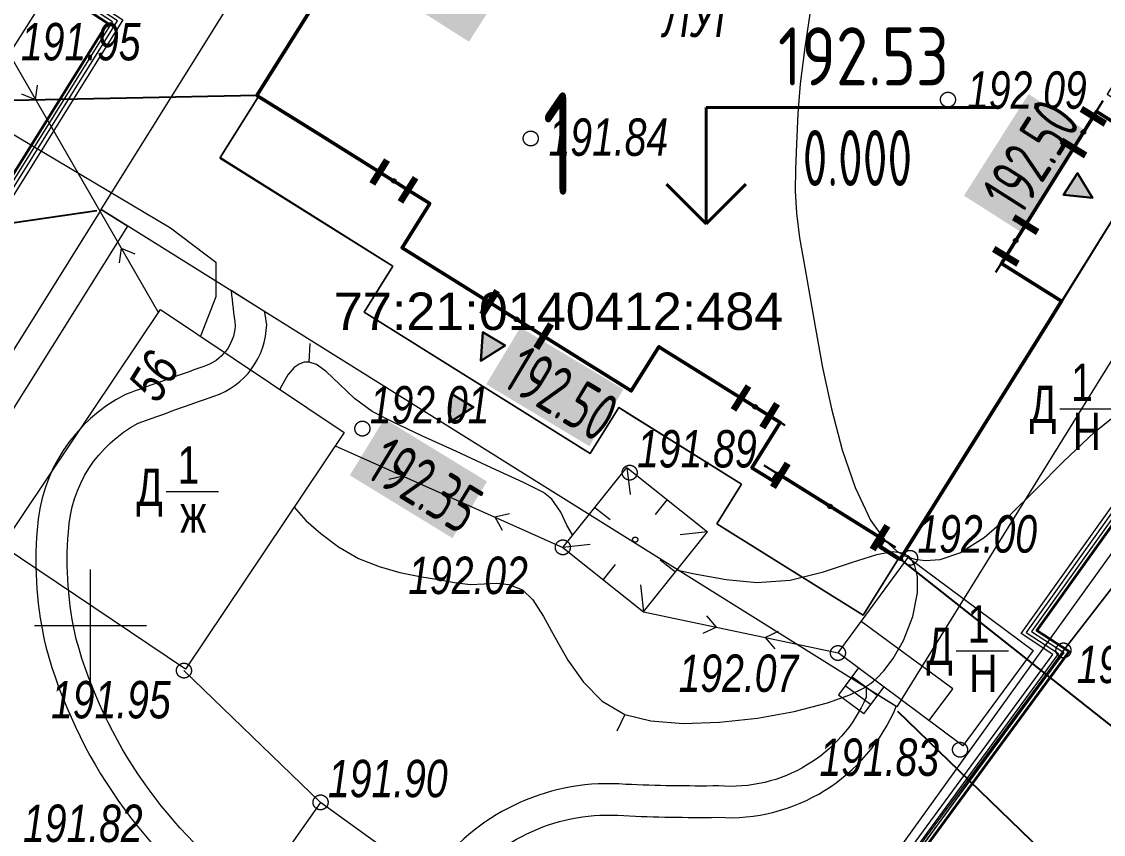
# Model space of a CAD drawing. Header units: millimetres. Extents: x -38151500 to -27467627, y -20617104 to -20349562.
# Drawn here: x -36488416 to -36459438, y -20505597 to -20483831 of the extents above; entities that cross this region are included whole.
import ezdxf
from ezdxf.xclip import XClip

# ---------------------------------------------------------------- set-up
doc = ezdxf.new("R2010")
doc.units = ezdxf.units.MM
doc.header["$MEASUREMENT"] = 0
doc.header["$XCLIPFRAME"] = 0
doc.layers.add('!!! ПОДОСНОВА', color=7, linetype='Continuous')
for name, color, linetype, lineweight, true_color in [('ГП_Тротуар_Дорожки_Ном._пера__24', 7, 'Continuous', 20, 0x4f1400), ('Новый_ГП_Верт_отметки_Ном._пера__254', 7, 'Continuous', 40, 0xcccccc), ('Новый_ГП_Тротуар_Дорожки_Ном._пера__24', 7, 'Continuous', 20, 0x4f1400)]:
    doc.layers.add(name, color=color, linetype=linetype, lineweight=lineweight, true_color=true_color)
for name, color, linetype, lineweight in [('Новый_Defpoints_Ном._пера__16', 16, 'Continuous', 20), ('Новый_Defpoints_Ном._пера__7', 7, 'Continuous', 25), ('Новый_ГП_Верт_отметка нуля_Ном._пера__1', 1, 'Continuous', 40), ('Новый_ГП_Верт_отметка нуля_Ном._пера__12', 12, 'Continuous', 40), ('Новый_ГП_Верт_отметки_Ном._пера__1', 1, 'Continuous', 40), ('Новый_ГП_Верт_отметки_Ном._пера__11', 255, 'Continuous', 40), ('Новый_ГП_Верт_отметки_Ном._пера__7', 7, 'Continuous', 25), ('Новый_ГП_Граница участка_Ном._пера__1', 1, 'Continuous', 40), ('Новый_ГП_Здание сооружение_Ном._пера__16', 16, 'Continuous', 20), ('Новый_ГП_Здание сооружение_Ном._пера__22', 22, 'Continuous', 50), ('Новый_ГП_Ограждение_Ном._пера__152', 152, 'Continuous', 18), ('Новый_ГП_Текст_Ном._пера__7', 7, 'Continuous', 25), ('Новый_ГТ-сооружение_ ограждение_Ном._пера__19', 7, 'Continuous', 90), ('Чертеж_1_ГП_Топография_Ном._пера__253', 252, 'Continuous', 18), ('Чертеж_1_Новофедоровское_снт 28_07$0$tp_Здания_Ном._пера__253', 252, 'Continuous', 18), ('Чертеж_1_Новофедоровское_снт 28_07$0$tp_отметки_новые_Ном._пера__253', 252, 'Continuous', 18), ('Чертеж_1_Новофедоровское_снт 28_07$0$tp_растительность_Ном._пера__253', 252, 'Continuous', 18), ('Чертеж_1_Новый_ГП_Топография_Ном._пера__253', 252, 'Continuous', 18), ('Чертеж_1_Новый_Новофедоровское_снт 28_07$0$SETKA_Ном._пера__253', 252, 'Continuous', 18), ('Чертеж_1_Новый_Новофедоровское_снт 28_07$0$tp_Здания_Ном._пера__253', 252, 'Continuous', 18), ('Чертеж_1_Новый_Новофедоровское_снт 28_07$0$tp_Здания_Ном._пера__7', 7, 'Continuous', 18), ('Чертеж_1_Новый_Новофедоровское_снт 28_07$0$tp_Контур растит_Ном._пера__253', 252, 'Continuous', 18), ('Чертеж_1_Новый_Новофедоровское_снт 28_07$0$tp_ЛЭП нн_Ном._пера__253', 252, 'Continuous', 18), ('Чертеж_1_Новый_Новофедоровское_снт 28_07$0$tp_Ограждения ДЕР_Ном._пера__253', 252, 'Continuous', 18), ('Чертеж_1_Новый_Новофедоровское_снт 28_07$0$tp_Ограждения рабица_Ном._пера__253', 252, 'Continuous', 18), ('Чертеж_1_Новый_Новофедоровское_снт 28_07$0$tp_отметки_новые_Ном._пера__7', 7, 'Continuous', 18), ('Чертеж_1_Новый_Новофедоровское_снт 28_07$0$tp_рельеф_Ном._пера__253', 252, 'Continuous', 18), ('Чертеж_1_Новый_Новофедоровское_снт 28_07$0$U_Водопровод_Ном._пера__253', 252, 'Continuous', 18)]:
    doc.layers.add(name, color=color, linetype=linetype, lineweight=lineweight)
doc.styles.add('РЎР“Р•РќР•Р\xa0РР\xa0_РЎРўРР›Р¬_1', font='arial.ttf', dxfattribs={"width": 0.75})
doc.styles.add('РЎР“Р•РќР•Р\xa0РР\xa0_РЎРўРР›Р¬_3', font='arial.ttf', dxfattribs={"width": 0.749999})
doc.styles.add('РЎР“Р•РќР•Р\xa0РР\xa0_РЎРўРР›Р¬_5', font='arial.ttf')
doc.styles.add('РЎР“Р•РќР•Р\xa0РР\xa0_РЎРўРР›Р¬_6', font='', dxfattribs={"width": 0.8})
doc.styles.add('РЎР“Р•РќР•Р\xa0РР\xa0_РЎРўРР›Р¬_7', font='')
doc.styles.get('РЎР“Р•РќР•Р\xa0РР\xa0_РЎРўРР›Р¬_6').set_extended_font_data('GOST_type_A')
doc.styles.get('РЎР“Р•РќР•Р\xa0РР\xa0_РЎРўРР›Р¬_7').set_extended_font_data('GOST_type_A')

# ---------------------------------------------------------------- blocks, each defined once
blk = doc.blocks.new('Чертеж_2_1', base_point=(1613432, 0))
at = {"layer": 'Чертеж_1_Новый_ГП_Топография_Ном._пера__253', "color": 252, "lineweight": 18, "flags": 128}
for points in [[(-36508768, -20517064), (-36508728, -20517000), (-36498241, -20499900), (-36472071, -20516708), (-36460510, -20500671), (-36450594, -20487867), (-36452348, -20480650), (-36454353, -20473503), (-36459846, -20475465), (-36462701, -20474628), (-36476972, -20465849), (-36467023, -20449640), (-36474632, -20444942), (-36515663, -20512686)], [(-36477798, -20466500), (-36458398, -20478480), (-36455928, -20474480), (-36451488, -20486530), (-36461218, -20500140), (-36460358, -20500700), (-36471718, -20516190), (-36472048, -20516730), (-36472318, -20516560), (-36496798, -20500980), (-36486118, -20483870), (-36487828, -20482750)]]:
    blk.add_lwpolyline(points, close=True, dxfattribs=at)
at = {"layer": 'Чертеж_1_Новый_Новофедоровское_снт 28_07$0$SETKA_Ном._пера__253', "color": 252, "lineweight": 18, "flags": 128}
for points in [[(-36486568, -20501500), (-36486568, -20498500)], [(-36488068, -20500000), (-36485068, -20500000)]]:
    blk.add_lwpolyline(points, dxfattribs=at)
at = {"layer": 'Чертеж_1_Новый_Новофедоровское_снт 28_07$0$tp_Здания_Ном._пера__253', "color": 252, "lineweight": 18, "flags": 128}
for points in [[(-36484025, -20501169), (-36488942, -20497871), (-36484694, -20491538), (-36479777, -20494836)], [(-36466545, -20500736), (-36464668, -20498186), (-36461323, -20500673), (-36463200, -20503223)], [(-36472493, -20515999), (-36470542, -20513307), (-36477195, -20508594), (-36476455, -20507598), (-36480412, -20504739), (-36483027, -20508460)]]:
    blk.add_lwpolyline(points, close=True, dxfattribs=at)
for points in [[(-36460607, -20494202), (-36459210, -20494202)], [(-36484544, -20496417), (-36483147, -20496417)], [(-36464106, -20502549), (-36463474, -20501698), (-36465925, -20499894)], [(-36463378, -20500678), (-36461982, -20500678)], [(-36466002, -20501140), (-36466537, -20501859), (-36465858, -20502363)], [(-36465500, -20501882), (-36466179, -20501377)], [(-36465679, -20502123), (-36466358, -20501618)], [(-36465323, -20501644), (-36465864, -20502372)]]:
    blk.add_lwpolyline(points, dxfattribs=at)
at = {"layer": 'Чертеж_1_Новый_Новофедоровское_снт 28_07$0$tp_Здания_Ном._пера__7', "color": 7, "lineweight": 18, "flags": 128}
for points in [[(-36473914, -20497912), (-36472200, -20495769)], [(-36472200, -20495769), (-36470046, -20497492)], [(-36472200, -20495769), (-36472117, -20496494)], [(-36473057, -20496841), (-36472653, -20497164)], [(-36471123, -20496631), (-36471444, -20497032)], [(-36471760, -20499635), (-36470046, -20497492)], [(-36470046, -20497492), (-36470771, -20497571)], [(-36473189, -20497833), (-36473914, -20497912)], [(-36473914, -20497912), (-36471760, -20499635)], [(-36471307, -20498240), (-36470903, -20498563)], [(-36472516, -20498372), (-36472837, -20498773)], [(-36471842, -20498910), (-36471760, -20499635)]]:
    blk.add_lwpolyline(points, dxfattribs=at)
at = {"layer": 'Чертеж_1_Новый_Новофедоровское_снт 28_07$0$tp_Здания_Ном._пера__7', "color": 7, "lineweight": 18}
blk.add_circle((-36471980, -20497702), 68.6, dxfattribs=at)
at = {"layer": 'Чертеж_1_Новый_Новофедоровское_снт 28_07$0$tp_Контур растит_Ном._пера__253', "color": 252, "lineweight": 18, "flags": 128}
for points in [[(-36490560, -20485708), (-36484429, -20489355), (-36483211, -20490273), (-36483213, -20491197), (-36483626, -20492255)], [(-36484067, -20501211), (-36480412, -20504739)]]:
    blk.add_lwpolyline(points, dxfattribs=at)
at = {"layer": 'Чертеж_1_Новый_Новофедоровское_снт 28_07$0$tp_ЛЭП нн_Ном._пера__253', "color": 252, "lineweight": 18, "flags": 128}
for points in [[(-36489043, -20484194), (-36484754, -20491627)], [(-36488043, -20485926), (-36487994, -20485529)], [(-36488043, -20485926), (-36488412, -20485771)], [(-36485753, -20489895), (-36485803, -20490291)], [(-36485753, -20489895), (-36485385, -20490050)], [(-36480015, -20495191), (-36473914, -20497912)], [(-36478188, -20496005), (-36478381, -20495655)], [(-36478188, -20496005), (-36478578, -20496096)], [(-36475740, -20497097), (-36475351, -20497007)], [(-36475740, -20497097), (-36475547, -20497448)], [(-36471760, -20499635), (-36466545, -20500736)], [(-36469803, -20500048), (-36470065, -20499746)], [(-36469803, -20500048), (-36470165, -20500218)], [(-36468502, -20500323), (-36468140, -20500153)], [(-36468502, -20500323), (-36468240, -20500625)]]:
    blk.add_lwpolyline(points, dxfattribs=at)
at = {"layer": 'Чертеж_1_Новый_Новофедоровское_снт 28_07$0$tp_Ограждения ДЕР_Ном._пера__253', "color": 252, "lineweight": 18, "flags": 128}
blk.add_lwpolyline([(-36459846, -20475465), (-36454353, -20473503), (-36452347, -20480652), (-36450594, -20487867), (-36460510, -20500671), (-36470268, -20513890), (-36470515, -20514232)], dxfattribs=at)
at = {"layer": 'Чертеж_1_Новый_Новофедоровское_снт 28_07$0$tp_Ограждения рабица_Ном._пера__253', "color": 252, "lineweight": 18, "flags": 128}
blk.add_lwpolyline([(-36481452, -20473175), (-36494783, -20494203)], dxfattribs=at)
at = {"layer": 'Чертеж_1_Новый_Новофедоровское_снт 28_07$0$tp_отметки_новые_Ном._пера__7', "color": 7, "lineweight": 18}
for centre in [(-36463601, -20485920), (-36474778, -20486960), (-36479288, -20494730), (-36472128, -20495910), (-36473918, -20497910), (-36464618, -20498190), (-36466548, -20500740), (-36460508, -20500670), (-36484068, -20501210), (-36463278, -20503330), (-36480408, -20504740)]:
    blk.add_circle(centre, 200, dxfattribs=at)
at = {"layer": 'Чертеж_1_Новый_Новофедоровское_снт 28_07$0$tp_рельеф_Ном._пера__253', "color": 252, "lineweight": 18, "flags": 128}
for points in [[(-36467275, -20483439), (-36467437, -20484524), (-36467561, -20485499), (-36467625, -20486294), (-36467660, -20487110), (-36467686, -20487779), (-36467690, -20488373), (-36467659, -20488963), (-36467580, -20489620), (-36467438, -20490415), (-36467309, -20491131), (-36467152, -20492046), (-36466959, -20493091), (-36466722, -20494197), (-36466435, -20495294), (-36466088, -20496311), (-36465675, -20497179), (-36465291, -20497720), (-36464970, -20498012), (-36464739, -20498144), (-36464618, -20498190), (-36464481, -20498227), (-36464210, -20498265), (-36463811, -20498237), (-36463287, -20498058), (-36462632, -20497643), (-36461961, -20497062), (-36461257, -20496366), (-36460501, -20495605), (-36459677, -20494829), (-36458768, -20494090)], [(-36480714, -20492950), (-36480691, -20492451)], [(-36473658, -20497575), (-36473807, -20497319), (-36473970, -20496969), (-36474216, -20496617), (-36474439, -20496437), (-36474975, -20496173), (-36475825, -20495777), (-36476770, -20495346), (-36477694, -20494924), (-36478483, -20494552), (-36479023, -20494273), (-36479502, -20493923), (-36479904, -20493538), (-36480255, -20493198), (-36480518, -20493012), (-36480714, -20492950), (-36480847, -20492955), (-36480915, -20492973), (-36480982, -20493002), (-36481112, -20493090), (-36481289, -20493288), (-36481489, -20493655), (-36481498, -20493683)], [(-36481118, -20496836), (-36480801, -20497187), (-36480400, -20497539), (-36479926, -20497894), (-36479395, -20498205), (-36478841, -20498427), (-36478285, -20498583), (-36477748, -20498692), (-36477252, -20498775), (-36476818, -20498853), (-36476388, -20498902), (-36476026, -20498889), (-36475697, -20498872), (-36475367, -20498907), (-36475000, -20499048), (-36474721, -20499313), (-36474439, -20499759), (-36474133, -20500319), (-36473782, -20500928), (-36473366, -20501519), (-36472864, -20502028), (-36472255, -20502387), (-36471561, -20502559), (-36470693, -20502624), (-36469719, -20502595), (-36468705, -20502485), (-36467719, -20502306), (-36466827, -20502073), (-36466226, -20501856), (-36465864, -20501680), (-36465673, -20501558), (-36465594, -20501495), (-36465498, -20501409), (-36465315, -20501216), (-36465066, -20500889), (-36464788, -20500403), (-36464538, -20499758), (-36464415, -20499132), (-36464419, -20498688), (-36464488, -20498408), (-36464568, -20498255), (-36464618, -20498190), (-36464676, -20498135), (-36464815, -20498063), (-36465078, -20498033), (-36465519, -20498111), (-36466193, -20498327), (-36466973, -20498587), (-36467825, -20498797), (-36468718, -20498862), (-36469543, -20498780), (-36470432, -20498622), (-36470876, -20498518)], [(-36472255, -20502387), (-36472473, -20502837)]]:
    blk.add_lwpolyline(points, dxfattribs=at)
at = {"layer": 'Чертеж_1_Новый_Новофедоровское_снт 28_07$0$U_Водопровод_Ном._пера__253', "color": 252, "lineweight": 18, "flags": 128}
blk.add_lwpolyline([(-36459037, -20497803), (-36467134, -20509064)], dxfattribs=at)
at = {"layer": 'Чертеж_1_ГП_Топография_Ном._пера__253', "color": 252, "lineweight": 18, "insert": (-36480054, -20491595), "char_height": 1000, "attachment_point": 4, "style": 'РЎР“Р•РќР•Р\xa0РР\xa0_РЎРўРР›Р¬_5'}
blk.add_mtext('\\A1;{\\pql;\\fArial|b0|i0|c204|p0;\\W1.000000;77:21:0140412:484}', dxfattribs=at)
at = {"layer": 'Чертеж_1_Новофедоровское_снт 28_07$0$tp_Здания_Ном._пера__253', "color": 252, "lineweight": 18, "insert": (-36484754, -20494089), "char_height": 1000, "attachment_point": 7, "rotation": 58.036, "style": 'РЎР“Р•РќР•Р\xa0РР\xa0_РЎРўРР›Р¬_1'}
blk.add_mtext('\\A1;{\\pql;\\fArial|b0|i1|c204|p0;\\W0.750000;56}', dxfattribs=at)
at = {"layer": 'Чертеж_1_Новофедоровское_снт 28_07$0$tp_Здания_Ном._пера__253', "color": 252, "lineweight": 18, "char_height": 1000, "style": 'РЎР“Р•РќР•Р\xa0РР\xa0_РЎРўРР›Р¬_3'}
for s, insert, attachment_point in [('\\A1;{\\pql;\\fArial|b0|i0|c204|p0;\\W0.749999;1}', (-36460301, -20493490), 4), ('\\A1;{\\pql;\\fArial|b0|i0|c204|p0;\\W0.749999;Д}', (-36461408, -20494872), 7), ('\\A1;{\\pql;\\fArial|b0|i0|c204|p0;\\W0.749999;Н}', (-36460260, -20494805), 4), ('\\A1;{\\pql;\\fArial|b0|i0|c204|p0;\\W0.749999;1}', (-36484238, -20495705), 4), ('\\A1;{\\pql;\\fArial|b0|i0|c204|p0;\\W0.749999;Д}', (-36485345, -20497088), 7), ('\\A1;{\\pql;\\fArial|b0|i0|c204|p0;\\W0.749999;ж}', (-36484170, -20497020), 4), ('\\A1;{\\pql;\\fArial|b0|i0|c204|p0;\\W0.749999;1}', (-36463073, -20499966), 4), ('\\A1;{\\pql;\\fArial|b0|i0|c204|p0;\\W0.749999;Д}', (-36464179, -20501348), 7), ('\\A1;{\\pql;\\fArial|b0|i0|c204|p0;\\W0.749999;Н}', (-36463032, -20501281), 4)]:
    blk.add_mtext(s, dxfattribs=dict(at, insert=insert, attachment_point=attachment_point))
at = {"layer": 'Чертеж_1_Новофедоровское_снт 28_07$0$tp_отметки_новые_Ном._пера__253', "color": 252, "lineweight": 18, "char_height": 1000, "attachment_point": 7, "style": 'РЎР“Р•РќР•Р\xa0РР\xa0_РЎРўРР›Р¬_1'}
for s, insert in [('\\A1;{\\pql;\\fArial|b0|i1|c204|p0;\\W0.750000;191.95}', (-36488435, -20484881)), ('\\A1;{\\pql;\\fArial|b0|i1|c204|p0;\\W0.750000;192.09}', (-36463089, -20486177)), ('\\A1;{\\pql;\\fArial|b0|i1|c204|p0;\\W0.750000;191.84}', (-36474300, -20487438)), ('\\A1;{\\pql;\\fArial|b0|i1|c204|p0;\\W0.750000;192.01}', (-36479089, -20494605)), ('\\A1;{\\pql;\\fArial|b0|i1|c204|p0;\\W0.750000;191.89}', (-36471929, -20495785)), ('\\A1;{\\pql;\\fArial|b0|i1|c204|p0;\\W0.750000;192.00}', (-36464419, -20498065)), ('\\A1;{\\pql;\\fArial|b0|i1|c204|p0;\\W0.750000;192.02}', (-36478060, -20499174)), ('\\A1;{\\pql;\\fArial|b0|i1|c204|p0;\\W0.750000;191.89}', (-36460152, -20501559)), ('\\A1;{\\pql;\\fArial|b0|i1|c204|p0;\\W0.750000;192.07}', (-36470816, -20501794)), ('\\A1;{\\pql;\\fArial|b0|i1|c204|p0;\\W0.750000;191.95}', (-36487628, -20502504)), ('\\A1;{\\pql;\\fArial|b0|i1|c204|p0;\\W0.750000;191.83}', (-36467044, -20504044)), ('\\A1;{\\pql;\\fArial|b0|i1|c204|p0;\\W0.750000;191.90}', (-36480209, -20504615)), ('\\A1;{\\pql;\\fArial|b0|i1|c204|p0;\\W0.750000;191.82}', (-36488379, -20505815))]:
    blk.add_mtext(s, dxfattribs=dict(at, insert=insert))
at = {"layer": 'Чертеж_1_Новофедоровское_снт 28_07$0$tp_растительность_Ном._пера__253', "color": 252, "lineweight": 18, "insert": (-36471232, -20484255), "char_height": 1000, "attachment_point": 7, "style": 'РЎР“Р•РќР•Р\xa0РР\xa0_РЎРўРР›Р¬_1'}
blk.add_mtext('\\A1;{\\pql;\\fArial|b0|i1|c204|p0;\\W0.750000;ЛУГ}', dxfattribs=at)

msp = doc.modelspace()

# ---------------------------------------------------------------- hatches: boundary and pattern name
at = {"layer": 'Новый_ГП_Верт_отметки_Ном._пера__11', "linetype": 'Continuous', "lineweight": 40}
for points in [[(-36476431.89, -20484369.1), (-36474700.63, -20481650.19), (-36476199.04, -20480696.07), (-36477930.31, -20483414.98)], [(-36461675.2, -20489445.32), (-36459943.94, -20486726.41), (-36461442.36, -20485772.3), (-36463173.62, -20488491.2)], [(-36475970.94, -20493541.78), (-36473208.03, -20495201.91), (-36472293.12, -20493679.24), (-36475056.03, -20492019.11)], [(-36479625.06, -20495981.06), (-36476874.92, -20497662.25), (-36475948.39, -20496146.61), (-36478698.54, -20494465.42)]]:
    msp.add_hatch(color=255, dxfattribs=at).paths.add_polyline_path(points)
at = {"layer": 'Новый_ГП_Верт_отметки_Ном._пера__254', "linetype": 'Continuous', "lineweight": 40, "true_color": 0xcccccc}
h = msp.add_hatch(color=254, dxfattribs=at)
h.paths.add_polyline_path([(-36460131.35, -20487853.51), (-36460534.18, -20488486.15), (-36459700.13, -20488572.66)])
h.paths.add_polyline_path([(-36459732.85, -20488551.83), (-36460504.47, -20488471.79), (-36460131.79, -20487886.5)], flags=0)
h = msp.add_hatch(color=254, dxfattribs=at)
h.paths.add_polyline_path([(-36476074.22, -20492114.44), (-36476139.06, -20492950.45), (-36475431.34, -20492500.72)])
h.paths.add_polyline_path([(-36476119.08, -20492917.2), (-36476059.09, -20492143.76), (-36475464.33, -20492501.13)], flags=0)
h = msp.add_hatch(color=254, dxfattribs=at)
h.paths.add_polyline_path([(-36476916.26, -20493766.35), (-36476987.49, -20494601.85), (-36476276.36, -20494157.53)])
h.paths.add_polyline_path([(-36476967.26, -20494568.75), (-36476901.36, -20493795.79), (-36476309.35, -20494157.69)], flags=0)
at = {"layer": 'Новый_ГП_Верт_отметки_Ном._пера__7', "linetype": 'Continuous', "lineweight": 25}
for points in [[(-36459732.85, -20488551.83), (-36460131.79, -20487886.5), (-36460504.47, -20488471.79)], [(-36476119.08, -20492917.2), (-36475464.33, -20492501.13), (-36476059.09, -20492143.76)], [(-36476967.26, -20494568.75), (-36476309.35, -20494157.69), (-36476901.36, -20493795.79)]]:
    msp.add_hatch(color=7, dxfattribs=at).paths.add_polyline_path(points)

# ---------------------------------------------------------------- linework, layer by layer
at = {"layer": 'ГП_Тротуар_Дорожки_Ном._пера__24', "color": 28, "lineweight": 20, "true_color": 0x4f1400}
msp.add_lwpolyline([(-36486286.51, -20488858.95), (-36485574.8, -20489305.33), (-36486286.74, -20488859.32)], close=True, dxfattribs=at)
at = {"layer": 'Новый_Defpoints_Ном._пера__16', "color": 16, "lineweight": 20}
msp.add_lwpolyline([(-36464877.49, -20498226.87), (-36464919.84, -20498200.09), (-36465873.63, -20499726.47), (-36469791.7, -20497278.35), (-36469129.03, -20496218.51), (-36472419.86, -20494162.42), (-36473188.45, -20495392.47), (-36479243.3, -20491608.97), (-36478474.91, -20490378.81), (-36483095.58, -20487470.61), (-36482071.9, -20485831.75), (-36482114.16, -20485805.01), (-36474085.54, -20472957.63), (-36457718.7, -20483184.77), (-36459334.52, -20485770.62), (-36457725.02, -20486777.3)], close=True, dxfattribs=at)
at = {"layer": 'Новый_Defpoints_Ном._пера__7', "color": 7, "lineweight": 25}
for points in [[(-36460503.24, -20487641.38), (-36459443.68, -20485945.13)], [(-36477640.79, -20488600.39), (-36479252.23, -20487593.82)], [(-36462316.43, -20490544.09), (-36461256.87, -20488847.84)], [(-36474010.87, -20492519.34), (-36476300.85, -20491088.89)], [(-36467959.95, -20494650.47), (-36469571.4, -20493643.9)], [(-36465000.64, -20497913.5), (-36468520.35, -20495714.86)]]:
    msp.add_lwpolyline(points, dxfattribs=at)
for centre in [(-36459973.46, -20486793.26), (-36478446.51, -20488097.1), (-36461786.65, -20489695.96), (-36475155.86, -20491804.11), (-36468765.68, -20494147.19), (-36466760.49, -20496814.18)]:
    msp.add_circle(centre, 50, dxfattribs=at)
at = {"layer": 'Новый_ГП_Верт_отметка нуля_Ном._пера__12', "color": 12, "lineweight": 40}
for p, q in [((-36470082.07, -20489248.4), (-36470082.06, -20486133.01)), ((-36470082.06, -20486133.01), (-36462293.6, -20486133.04)), ((-36470082.07, -20489248.4), (-36471143.8, -20488186.66)), ((-36470082.07, -20489248.4), (-36469020.33, -20488186.67))]:
    msp.add_line(p, q, dxfattribs=at)
at = {"layer": 'Новый_ГП_Верт_отметки_Ном._пера__7', "color": 7, "lineweight": 25}
for p, q in [((-36482114.31, -20485805.26), (-36514074.37, -20486459.81)), ((-36486404.25, -20488896.22), (-36513806.67, -20492859.09)), ((-36464877.49, -20498226.87), (-36439651.68, -20518178.68)), ((-36464953.67, -20502301.71), (-36439517.04, -20526862.85))]:
    msp.add_line(p, q, dxfattribs=at)
for points in [[(-36460504.47, -20488471.79), (-36459732.85, -20488551.83), (-36460131.79, -20487886.5)], [(-36476059.09, -20492143.76), (-36476119.08, -20492917.2), (-36475464.33, -20492501.13)], [(-36476901.36, -20493795.79), (-36476967.26, -20494568.75), (-36476309.35, -20494157.69)]]:
    msp.add_lwpolyline(points, close=True, dxfattribs=at)
at = {"layer": 'Новый_ГП_Верт_отметки_Ном._пера__7', "color": 7, "lineweight": 25, "flags": 128}
for points in [[(-36460131.79, -20487886.5), (-36459732.85, -20488551.83), (-36460504.47, -20488471.79)], [(-36475464.33, -20492501.13), (-36476119.08, -20492917.2), (-36476059.09, -20492143.76)], [(-36476309.35, -20494157.69), (-36476967.26, -20494568.75), (-36476901.36, -20493795.79)]]:
    msp.add_lwpolyline(points, close=True, dxfattribs=at)
at = {"layer": 'Новый_ГП_Граница участка_Ном._пера__1', "color": 1, "lineweight": 40}
msp.add_lwpolyline([(-36477797.87, -20466500), (-36458397.87, -20478480), (-36455927.87, -20474480), (-36451487.87, -20486530), (-36461217.87, -20500140), (-36460357.87, -20500700), (-36471717.87, -20516190), (-36472047.87, -20516730), (-36472317.87, -20516560), (-36496797.87, -20500980), (-36486117.87, -20483870), (-36487827.87, -20482750)], close=True, dxfattribs=at)
at = {"layer": 'Новый_ГП_Здание сооружение_Ном._пера__16', "color": 16, "lineweight": 20}
msp.add_lwpolyline([(-36482071.9, -20485831.75), (-36483105.25, -20487485.45), (-36478474.91, -20490378.81), (-36478634.02, -20490633.14), (-36479243.3, -20491608.47), (-36473188.45, -20495392.47), (-36472419.86, -20494162.42), (-36469129.44, -20496218.5), (-36469791.63, -20497278.23), (-36465873.63, -20499726.47), (-36464946.47, -20498242.72), (-36465455.3, -20497924.77), (-36465323.05, -20497713.13), (-36468180.98, -20495927.28), (-36468302.64, -20496121.97), (-36468853.88, -20495777.52), (-36468096.08, -20494564.81), (-36471345.26, -20492537.02), (-36472085.97, -20493722.48), (-36478225.84, -20489885.89), (-36477483.96, -20488698.63)], close=True, dxfattribs=at)
at = {"layer": 'Новый_ГП_Здание сооружение_Ном._пера__22', "color": 22, "lineweight": 50}
msp.add_lwpolyline([(-36479994.63, -20482413.06), (-36482114.31, -20485805.26), (-36480464.89, -20486835.93), (-36478039.47, -20488351.5), (-36477483.96, -20488698.63), (-36478225.86, -20489885.89), (-36472085.97, -20493722.48), (-36471345.26, -20492537.02), (-36468096.08, -20494564.81), (-36468853.88, -20495777.52), (-36468302.32, -20496121.47), (-36468180.98, -20495927.28), (-36465323.05, -20497713.13), (-36465429.03, -20497882.73), (-36464877.58, -20498226.81), (-36460982.6, -20491994.99), (-36460558.73, -20491315.22), (-36462170.02, -20490308.37), (-36459626.4, -20486237.73), (-36458014.6, -20487244.9)], dxfattribs=at)
at = {"layer": 'Новый_ГП_Ограждение_Ном._пера__152', "color": 152, "lineweight": 18}
for points in [[(-36495595.52, -20499620.31), (-36496385.92, -20500886.58), (-36472145.35, -20516314.19), (-36471967.27, -20516022.78), (-36460787.35, -20500778.34), (-36461644.15, -20500220.42), (-36451824.28, -20486484.71), (-36455996.34, -20475161.87), (-36458300.24, -20478892.88), (-36477700.19, -20466912.91), (-36480034.38, -20470694.63), (-36480203.59, -20470587.99), (-36477765.31, -20466637.64), (-36458365.33, -20478617.63), (-36455950.7, -20474707.29), (-36451600.01, -20486514.9), (-36461359.97, -20500166.81), (-36460501.03, -20500726.11), (-36471801, -20516134.26), (-36472080.91, -20516592.28), (-36496660.55, -20500948.86), (-36495765.13, -20499514.33), (-36495595.65, -20499620.23)], [(-36494271.78, -20497499.61), (-36494441.44, -20497393.7), (-36485981.24, -20483839.95), (-36487691.65, -20482719.68), (-36485074.95, -20478480.27), (-36484905.3, -20478586.19), (-36487419.19, -20482659.05), (-36485707.96, -20483779.86), (-36494271.83, -20497499.7)]]:
    msp.add_lwpolyline(points, dxfattribs=at)
msp.add_lwpolyline([(-36477732.75, -20466775.27), (-36458332.79, -20478755.25), (-36455973.52, -20474934.58), (-36451712.14, -20486499.81), (-36461502.06, -20500193.61), (-36460644.19, -20500752.22), (-36471884.14, -20516078.52), (-36472113.13, -20516453.24), (-36496523.23, -20500917.72), (-36485844.6, -20483809.91), (-36487555.42, -20482689.37)], close=True, dxfattribs=at)
at = {"layer": 'Новый_ГП_Тротуар_Дорожки_Ном._пера__24', "color": 28, "lineweight": 20, "true_color": 0x4f1400}
for points in [[(-36454803.65, -20485769.49), (-36464970.93, -20502177.9), (-36486286.51, -20488858.95), (-36481782.23, -20481650.32)], [(-36480153.85, -20482667.86), (-36482114.31, -20485805.26), (-36482072.17, -20485831.53), (-36483104.78, -20487485.34), (-36478728.89, -20490220.45), (-36478728.75, -20490220.23), (-36478474.45, -20490379.1), (-36479243.3, -20491608.64), (-36478988.22, -20491767.69), (-36478988.65, -20491768.37), (-36478734.81, -20491926.95), (-36473671.24, -20495090.56), (-36473671.47, -20495090.93), (-36473417.11, -20495249.83), (-36473188.38, -20495392.25), (-36472419.88, -20494162.61), (-36472164.96, -20494321.95), (-36469129.03, -20496218.51), (-36469791.99, -20497278.17), (-36465873.55, -20499726.35), (-36464919.84, -20498200.09), (-36464877.58, -20498226.81), (-36464639.07, -20497845.21), (-36464639.01, -20497845.25), (-36464480.08, -20497590.83), (-36460982.02, -20491994.06), (-36460958.62, -20492008.67), (-36460799.69, -20491754.25), (-36458016.41, -20487243.77)]]:
    msp.add_lwpolyline(points, dxfattribs=at)
msp.add_lwpolyline([(-36486286.5, -20488858.95), (-36492333.2, -20498534.29), (-36491632.03, -20498974.09), (-36485574.8, -20489305.33)], close=True, dxfattribs=at)
msp.add_lwpolyline([(-36465791.18, -20501920.58, -0.32180124), (-36469747.41, -20504299.62, -0.01377077), (-36472234.09, -20504257.14, 0.25527026), (-36477319.88, -20506528.05, -0.34324386), (-36482183.42, -20507199.11, -0.17120311), (-36486953.88, -20500371.13, -0.07785365), (-36487164.06, -20497500.11, -0.26369996), (-36485297.71, -20494588.46, -0.00400279), (-36483266.07, -20493862.81, 0.31752829), (-36481851.65, -20491944, -0.01011345), (-36481899.24, -20491600.41), (-36482802.89, -20491035.68, 0.00778103), (-36482693.88, -20491982.72, -0.30621343), (-36483535.82, -20493067.27, 0.00411393), (-36485636.76, -20493818.08, 0.26660493), (-36488002.14, -20497442.37, 0.07801415), (-36487768, -20500578.76, 0.17230908), (-36482640.4, -20507904.97, 0.34890477), (-36476679.75, -20507074.29, -0.2585313), (-36472287.01, -20505095.61, 0.01365443), (-36469775.5, -20505139.94, 0.31986094), (-36464984.73, -20502171.68), (-36465788.09, -20501669.63)], format="xyb", close=True, dxfattribs=at)
at = {"layer": 'Новый_ГТ-сооружение_ ограждение_Ном._пера__19', "color": 7, "lineweight": 90}
for p, q in [((-36459390.52, -20486567.86), (-36460026.61, -20486170.5)), ((-36459920.31, -20487416.01), (-36460556.4, -20487018.66)), ((-36478629.5, -20487540.66), (-36479026.85, -20488176.75)), ((-36477866.16, -20488017.46), (-36478263.5, -20488653.56)), ((-36461203.72, -20489470.57), (-36461839.81, -20489073.21)), ((-36461733.5, -20490318.71), (-36462369.6, -20489921.37)), ((-36475678.12, -20491035.73), (-36476075.47, -20491671.82)), ((-36474236.25, -20491936.4), (-36474633.59, -20492572.5)), ((-36468948.67, -20493590.74), (-36469346.02, -20494226.83)), ((-36468185.33, -20494067.54), (-36468582.67, -20494703.64)), ((-36467897.62, -20495661.7), (-36468294.97, -20496297.79)), ((-36465226.02, -20497330.57), (-36465623.36, -20497966.66))]:
    msp.add_line(p, q, dxfattribs=at)

# ---------------------------------------------------------------- block references
at = {"layer": '!!! ПОДОСНОВА', "color": 252, "lineweight": 40}
ref = msp.add_blockref('Чертеж_2_1', (1613432.13, 0), dxfattribs=at)
XClip(ref).set_block_clipping_path([(-36543341.8035061434, -20418838.4532491304), (-36543341.8035061434, -20510095.8116091713), (-36520761.2338567674, -20510095.8116091713), (-36515368.0961724296, -20521215.6831232607), (-36430002.2325427011, -20521215.6831232607), (-36430002.2325427011, -20418721.7424019799)])

# ---------------------------------------------------------------- texts
at = {"layer": 'Новый_ГП_Верт_отметка нуля_Ном._пера__1', "color": 1, "lineweight": 40, "insert": (-36468153.34, -20485540.72), "char_height": 1557.6923, "attachment_point": 7, "rotation": 359.99981, "style": 'РЎР“Р•РќР•Р\xa0РР\xa0_РЎРўРР›Р¬_7'}
msp.add_mtext('\\A1;{\\pql;\\fGOST_type_A|b0|i0|c0|p0;\\W1.000000;192.53}', dxfattribs=at)
at = {"layer": 'Новый_ГП_Верт_отметка нуля_Ном._пера__1', "color": 1, "lineweight": 40, "insert": (-36467493.38, -20486731.98), "char_height": 1500, "attachment_point": 1, "style": 'РЎР“Р•РќР•Р\xa0РР\xa0_РЎРўРР›Р¬_6'}
msp.add_mtext('\\A1;{\\pql;\\fGOST_type_A|b0|i0|c0|p0;\\W0.800000;0.000}', dxfattribs=at)
at = {"layer": 'Новый_ГП_Верт_отметки_Ном._пера__1', "color": 1, "lineweight": 40, "char_height": 1300, "attachment_point": 4, "style": 'РЎР“Р•РќР•Р\xa0РР\xa0_РЎРўРР›Р¬_6'}
for s, insert, rotation in [('\\A1;{\\pql;\\fGOST_type_A|b0|i0|c0|p0;\\W0.800000;192.50}', (-36462194.3, -20488718.13), 57.513081), ('\\A1;{\\pql;\\fGOST_type_A|b0|i0|c0|p0;\\W0.800000;192.50}', (-36475257.47, -20493003.99), 329), ('\\A1;{\\pql;\\fGOST_type_A|b0|i0|c0|p0;\\W0.800000;192.35}', (-36478907.5, -20495448.73), 328.562164)]:
    msp.add_mtext(s, dxfattribs=dict(at, insert=insert, rotation=rotation))
at = {"layer": 'Новый_ГП_Текст_Ном._пера__7', "color": 7, "lineweight": 25, "insert": (-36474461.29, -20485725.81), "char_height": 2750, "attachment_point": 1, "rotation": 0.082526, "style": 'РЎР“Р•РќР•Р\xa0РР\xa0_РЎРўРР›Р¬_6'}
msp.add_mtext('\\A1;{\\pql;\\fGOST_type_A|b0|i0|c0|p0;\\W0.800000;1}', dxfattribs=at)

doc.saveas('drawing.dxf')
